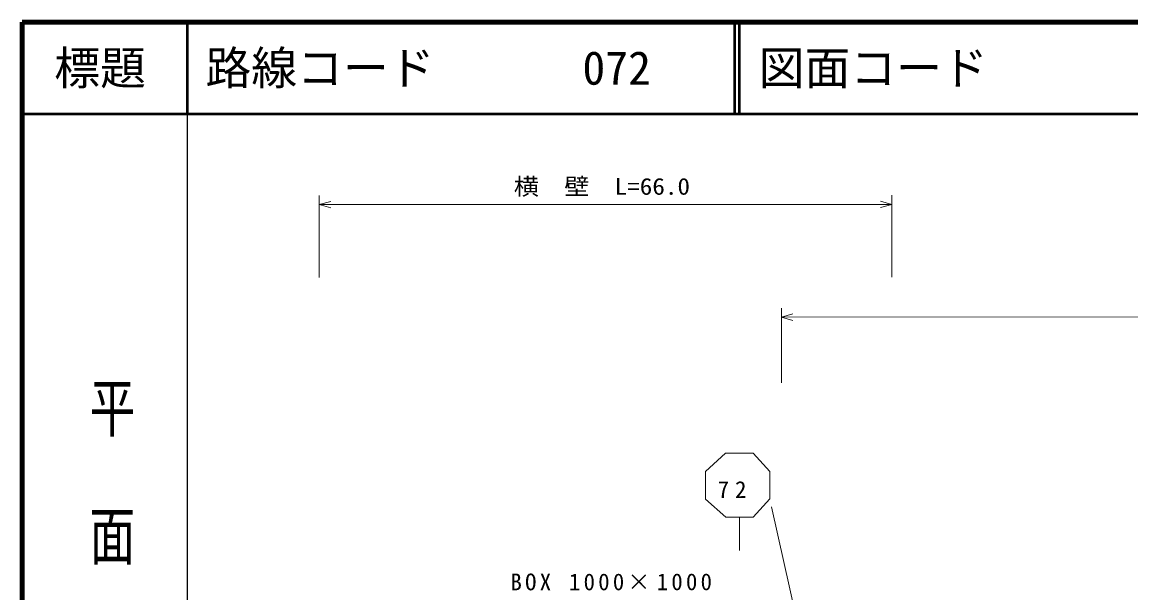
# Model space of a CAD drawing. Units: millimetres, scale not verified. Extents: x 40000 to 680000, y 20000 to 380000.
# Drawn here: x 40000 to 160992, y 317654 to 380000 of the extents above; entities that cross this region are included whole.
import ezdxf
from ezdxf.enums import TextEntityAlignment as Align

# ---------------------------------------------------------------- set-up
doc = ezdxf.new("R2010")
doc.units = ezdxf.units.MM
doc.header["$LTSCALE"] = 1000
for name, color, linetype, lineweight in [('M-STR-HTXT', 7, 'Continuous', 13), ('M-STR-STRC', 7, 'Continuous', 13), ('M-TTL', 2, 'Continuous', 140), ('M-TTL-BAND', 7, 'Continuous', 25), ('M-TTL-LINE', 7, 'Continuous', 50)]:
    doc.layers.add(name, color=color, linetype=linetype, lineweight=lineweight)
doc.layers.add('M-TTL-TXT', color=7, linetype='Continuous')
doc.styles.add('@ＭＳ ゴシック', font='')
doc.styles.add('ＭＳ ゴシック', font='')
doc.styles.get('@ＭＳ ゴシック').set_extended_font_data('@MS Gothic')
doc.styles.get('ＭＳ ゴシック').set_extended_font_data('MS Gothic')

msp = doc.modelspace()

# ---------------------------------------------------------------- linework, layer by layer
at = {"layer": 'M-STR-HTXT'}
for p, q in [((72425, 352107), (72421, 361066)), ((134913, 361097), (134917, 352139)), ((72421, 360066), (73671, 360422)), ((72421, 360066), (134913, 360097)), ((73672, 359707), (72421, 360066)), ((133663, 360456), (134913, 360097)), ((134913, 360097), (133663, 359740)), ((122865, 340580), (122861, 348769)), ((122861, 347769), (124111, 348125)), ((122861, 347769), (546201, 347982)), ((124111, 347410), (122861, 347769))]:
    msp.add_line(p, q, dxfattribs=at)
at = {"layer": 'M-STR-STRC'}
for p, q in [((114587, 330905), (116775, 332906)), ((116775, 332906), (119775, 332908)), ((119775, 332908), (121584, 330908)), ((114588, 327905), (114587, 330905)), ((121586, 327908), (121584, 330908)), ((116779, 325906), (114588, 327905)), ((121586, 327908), (119779, 325908)), ((121766, 327035), (129667, 291804)), ((116779, 325906), (119779, 325908)), ((118281, 322264), (118279, 325906))]:
    msp.add_line(p, q, dxfattribs=at)
at = {"layer": 'M-TTL'}
for p, q in [((40000, 380000), (40000, 20000)), ((680000, 380000), (40000, 380000))]:
    msp.add_line(p, q, dxfattribs=at)
at = {"layer": 'M-TTL-BAND'}
msp.add_line((58000, 370000), (58000, 20000), dxfattribs=at)
at = {"layer": 'M-TTL-LINE'}
for p, q in [((58000, 380000), (58000, 370000)), ((117750, 380000), (117750, 370000)), ((118250, 380000), (118250, 370000)), ((40000, 370000), (680000, 370000))]:
    msp.add_line(p, q, dxfattribs=at)

# ---------------------------------------------------------------- texts
at = {"layer": 'M-STR-HTXT', "style": 'ＭＳ ゴシック', "width": 1.1}
msp.add_text('横\u3000壁\u3000L=66.0', height=1833, rotation=0.055, dxfattribs=at).set_placement((93657, 360576), align=Align.BOTTOM_LEFT)
at = {"layer": 'M-STR-HTXT', "insert": (93287, 317897), "char_height": 1833, "attachment_point": 7, "rotation": 0.055, "style": 'ＭＳ ゴシック'}
msp.add_mtext('\\T1.28;BOX\\~1000×1000', dxfattribs=at)
at = {"layer": 'M-STR-STRC', "insert": (115903, 328022), "char_height": 1833, "attachment_point": 7, "rotation": 0.055, "style": 'ＭＳ ゴシック'}
msp.add_mtext('\\T1.52;72', dxfattribs=at)
at = {"layer": 'M-TTL-BAND', "style": '@ＭＳ ゴシック', "width": 1.4}
msp.add_text('平  面  図', height=3666, rotation=270, dxfattribs=at).set_placement((49777, 306475), align=Align.MIDDLE_RIGHT)
at = {"layer": 'M-TTL-TXT', "style": 'ＭＳ ゴシック'}
msp.add_text('標題', height=3666, dxfattribs=at).set_placement((48500, 375000), align=Align.MIDDLE_CENTER)
for s, p in [('路線コード', (60000, 375000)), ('072', (101142, 375000)), ('072', (101142, 375000)), ('072', (101142, 375000)), ('072', (101142, 375000)), ('072', (101142, 375000)), ('図面コード', (120380, 375000))]:
    msp.add_text(s, height=3666, dxfattribs=at).set_placement(p, align=Align.MIDDLE_LEFT)

doc.saveas('drawing.dxf')
